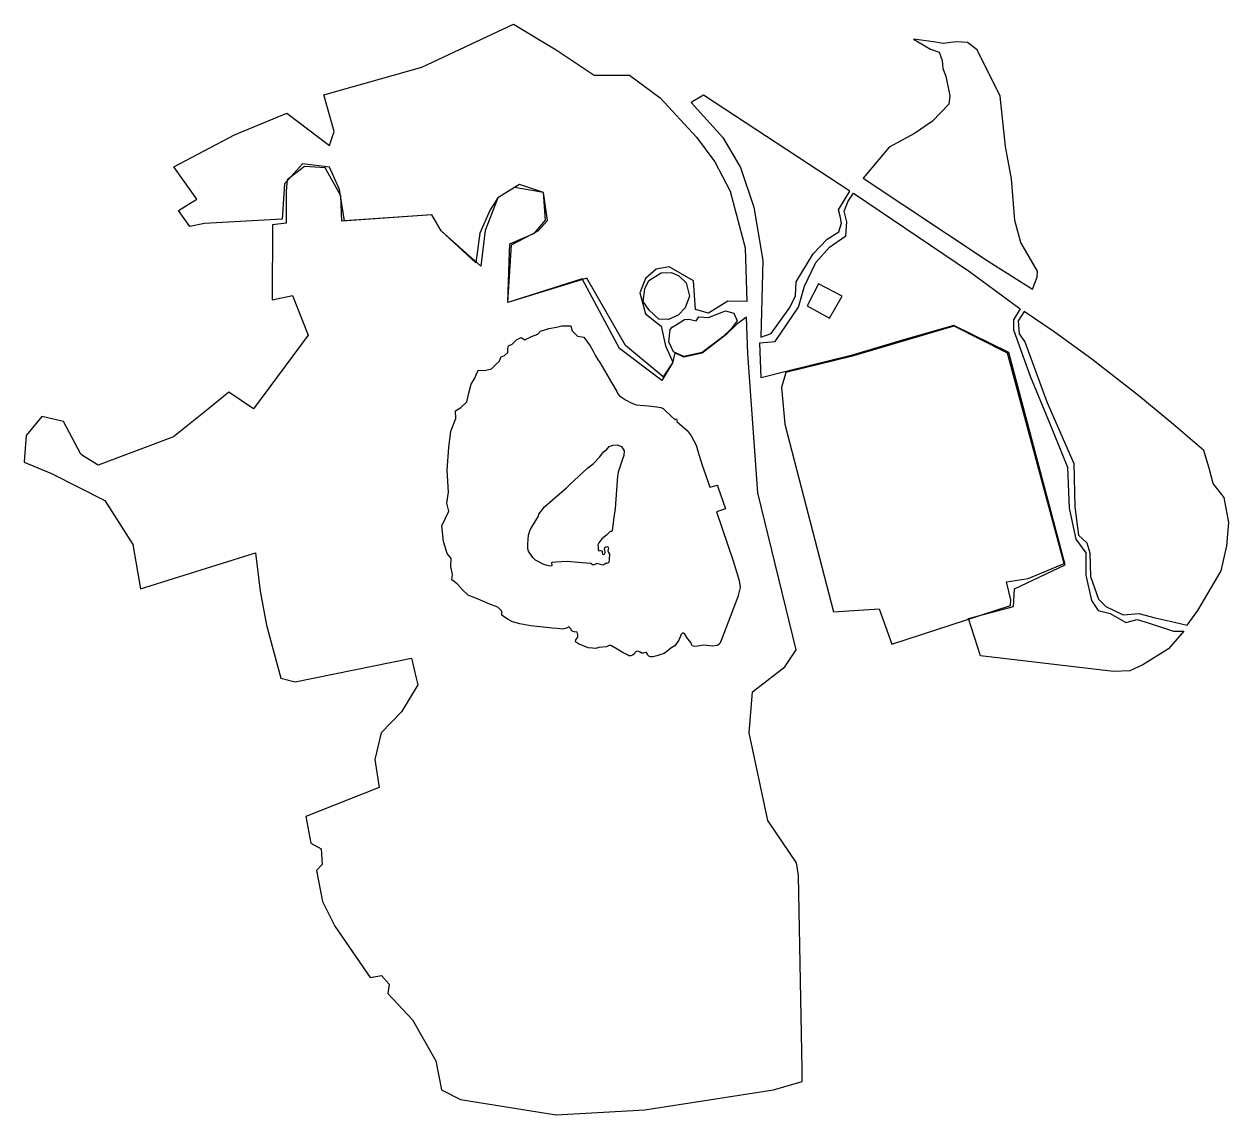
# Model space of a CAD drawing. Header units: inches. Extents: x 486815 to 489206, y 239501 to 241666.
import ezdxf

# ---------------------------------------------------------------- set-up
doc = ezdxf.new("R2010")
doc.units = ezdxf.units.IN
doc.header["$MEASUREMENT"] = 0

msp = doc.modelspace()

# ---------------------------------------------------------------- linework, layer by layer
for points in [[(487111.7, 241382.5), (487232.4, 241446.2), (487336.4, 241489.1), (487421.1, 241424.8), (487430, 241452.6), (487409.4, 241525.6), (487604.4, 241580.7), (487786.5, 241666.1), (487871, 241614.7), (487946, 241564.4), (488016.6, 241564.5), (488077.4, 241519.8), (488149.4, 241441.8), (488185.6, 241392.5), (488216.1, 241334.3), (488246.3, 241222.2), (488249.6, 241115.2), (488211.6, 241116.4), (488173.6, 241092), (488147.4, 241099.6), (488143.8, 241156.7), (488095.1, 241184.3), (488069.2, 241179.4), (488048.5, 241161.1), (488036.8, 241132.6), (488048.5, 241090.7), (488079.6, 241066.6), (488088, 241027.2), (488102.3, 240995.2), (488083.6, 240965.9), (488008.4, 241028.3), (487931.9, 241162), (487775.1, 241113.5), (487782.4, 241228.1), (487834.9, 241256), (487853.4, 241276.3), (487846, 241332), (487788.2, 241341.5), (487754.9, 241321), (487730.1, 241256.5), (487721.4, 241185.9), (487642.5, 241255.6), (487624.3, 241287.6), (487451, 241275.4), (487440.7, 241337.5), (487420.7, 241382), (487367.6, 241388.7), (487331.8, 241349.3), (487327.2, 241278.8), (487172.5, 241270.6), (487143.8, 241264.3), (487120.9, 241295.8), (487157.6, 241318.7), (487111.7, 241382.5)], [(488480.4, 241360), (488728.3, 241195.6), (488816.2, 241140.1), (488825.4, 241164.1), (488826.3, 241176), (488793, 241232.4), (488781.4, 241276.2), (488774.5, 241359), (488762.8, 241422.9), (488752.4, 241522.7), (488706.3, 241615.2), (488687.5, 241629.5), (488665.1, 241631), (488639.3, 241627.5), (488619.8, 241630.6), (488580.3, 241636.2), (488614.2, 241616.1), (488631.4, 241610.3), (488637, 241593.9), (488638.3, 241577.9), (488644.4, 241562.5), (488652.3, 241523.8), (488650.1, 241507.4), (488618.1, 241473.3), (488582.5, 241448.7), (488531.7, 241421.6), (488511.6, 241397.4), (488480.4, 241360)], [(488138.7, 241510.2), (488201.8, 241440.8), (488236.7, 241381.3), (488263.1, 241302.5), (488281.1, 241197.1), (488277.1, 241044.8), (488297.9, 241051.8), (488334.7, 241103.4), (488346.2, 241126.8), (488347, 241154.6), (488381.3, 241210.2), (488409, 241238.9), (488432, 241253.8), (488437.2, 241270.8), (488434.6, 241284.7), (488431.1, 241297.1), (488454.1, 241334.4), (488163.5, 241525.3), (488138.7, 241510.2)], [(488102.1, 240993.6), (488080.6, 240959), (487996.8, 241022.3), (487922.5, 241160.7), (487775.1, 241113.5), (487777.7, 241194.6), (487778.9, 241229.8), (487828, 241251.2), (487849.9, 241276.9), (487846, 241332), (487798, 241347.6), (487788.2, 241341.5), (487754.9, 241321), (487740, 241297.3), (487719.1, 241251.1), (487711.3, 241192.2), (487642.5, 241255.6), (487624.3, 241287.6), (487445.2, 241275), (487443.4, 241325.3), (487412.5, 241380.8), (487371.1, 241383.7), (487337, 241357.2), (487335.2, 241334.7), (487334.8, 241270.7), (487308, 241267.4), (487306.8, 241118.8), (487347.5, 241127.1), (487378.3, 241048.4), (487270.2, 240902.7), (487221.4, 240935.3), (487177.4, 240900.1), (487111.1, 240847.1), (486962, 240790.5), (486932.8, 240808.8), (486927.4, 240812.2), (486892.8, 240877.3), (486849.6, 240887.1), (486818.5, 240849.6), (486815.4, 240806.8), (486814.7, 240796.7), (486869.2, 240774.2), (486975, 240720.2), (487030.6, 240633.1), (487045.7, 240545.3), (487274, 240616.8), (487283.2, 240540.5), (487296, 240472.8), (487324.3, 240367.6), (487352.7, 240360.4), (487583.8, 240407.4), (487593.3, 240368), (487596.5, 240354.7), (487563.9, 240301.3), (487523.4, 240259.5), (487510.8, 240206.4), (487519.4, 240150.8), (487373.9, 240093.1), (487384.2, 240040.4), (487404.4, 240029), (487406.7, 239997.9), (487395.2, 239986), (487406.8, 239924.5), (487431.2, 239875.6), (487501.9, 239773.5), (487524.2, 239778), (487539.2, 239760.6), (487536.6, 239741.8), (487585.8, 239689.8), (487632, 239608.4), (487643, 239551), (487681.1, 239531.7), (487870.6, 239501), (488047, 239511.2), (488302.4, 239550.9), (488359.3, 239567.2), (488358.9, 239591.9), (488352.1, 239976.4), (488348.1, 240001.6), (488291.3, 240085.1), (488254, 240259.5), (488260.8, 240340.6), (488324.7, 240390.5), (488347.6, 240424.4), (488271.4, 240736), (488251.3, 241011.5), (488248.8, 241084.3), (488229.6, 241070.6), (488207.8, 241049.4), (488160.8, 241013), (488124.5, 241005), (488106.3, 241013.4), (488102.1, 240993.6)], [(489116.8, 240461.2), (489086.5, 240426.2), (489035.6, 240394.4), (489009.6, 240382.1), (488977.3, 240380.8), (488713.2, 240411.9), (488689.6, 240486.6), (488778.8, 240510.3), (488780.9, 240545.5), (488881.5, 240592.7), (488769.5, 241014.1), (488660.5, 241067.9), (488564.9, 241040.9), (488456.8, 241008.1), (488332.5, 240977.7), (488277.7, 240964.2), (488275.3, 241033.3), (488305.4, 241036.3), (488352.1, 241104.1), (488364.1, 241146), (488386.6, 241193), (488413.2, 241223.2), (488445.9, 241246), (488447.7, 241273.7), (488442.6, 241295.1), (488450.6, 241314.4), (488461, 241330.2), (488691.3, 241174.8), (488791.7, 241100.9), (488778.9, 241079.2), (488778.7, 241059.5), (488811.8, 240967.5), (488851.8, 240871.4), (488886.1, 240786.7), (488889.3, 240705), (488902.2, 240643.9), (488922.5, 240616.9), (488922.4, 240572.6), (488933.3, 240521.8), (488946.8, 240502.5), (488970.5, 240496), (489002, 240478.1), (489024.2, 240484.1), (489046.2, 240478), (489096.6, 240461.4), (489116.8, 240461.2)], [(488054.5, 241157.1), (488079.2, 241172.6), (488099.6, 241173), (488114.6, 241166.3), (488128.9, 241152.2), (488135.4, 241125.8), (488126.8, 241103.1), (488113.2, 241088.2), (488093.9, 241079.7), (488075, 241080.6), (488055.5, 241098.6), (488043.5, 241115.7), (488046.7, 241140.6), (488054.5, 241157.1)], [(488422.3, 241134.5), (488391.6, 241150.3), (488369.4, 241106.7), (488413.6, 241082.5), (488438.7, 241126.3), (488422.3, 241134.5)], [(488101, 241064.8), (488110.8, 241070.8), (488125.8, 241079.8), (488134.3, 241080.4), (488148.5, 241077), (488154.1, 241085.2), (488173.6, 241083.5), (488207.3, 241097.2), (488223.6, 241092.2), (488229.9, 241076.8), (488218.3, 241061), (488202, 241045.6), (488160.6, 241014.2), (488124.5, 241006.3), (488103.9, 241015.5), (488094.6, 241035.2), (488096.9, 241059.6), (488101, 241064.8)], [(488799.6, 241095.6), (488788, 241076.9), (488790, 241051.4), (488800.9, 241035.2), (488844.9, 240916.5), (488898.4, 240793.7), (488900.4, 240708.2), (488903.9, 240682.3), (488908, 240651.4), (488924.3, 240636.7), (488930.4, 240616.5), (488931.3, 240569.6), (488947.4, 240524.9), (488961.8, 240510.4), (488996.2, 240493.7), (489027.7, 240496.3), (489060.1, 240487.8), (489089.5, 240480.7), (489123.3, 240473), (489144.5, 240502.2), (489190.9, 240580.7), (489202.2, 240630.4), (489206.3, 240677.1), (489197.2, 240726.5), (489175.3, 240754.5), (489167, 240784.8), (489156.5, 240819.8), (489096.1, 240871.2), (489027.7, 240928.5), (488934, 241000.8), (488859.6, 241055.5), (488799.6, 241095.6)], [(488119, 240454.6), (488114.2, 240443.4), (488106.7, 240432), (488098.4, 240427.4), (488090.7, 240420.8), (488085.4, 240416.8), (488076.9, 240414.2), (488070.5, 240412.5), (488062.6, 240410.1), (488057.6, 240410.2), (488054.9, 240411.6), (488053.1, 240413.7), (488052.4, 240415.7), (488049.9, 240418.5), (488048.1, 240418.9), (488043.6, 240417.5), (488040.3, 240417.5), (488037.4, 240419.2), (488033.6, 240421.3), (488030.4, 240421), (488027.7, 240419.6), (488025.8, 240415.6), (488022.3, 240413.4), (488018.9, 240412), (488015, 240412.5), (488010.9, 240415), (488004.1, 240418.1), (487992.3, 240425.7), (487979.3, 240432.7), (487976.4, 240432.7), (487971.1, 240430), (487955.6, 240428.8), (487949.4, 240426.8), (487942.7, 240427.2), (487934.5, 240427.9), (487922.9, 240432.9), (487915.5, 240435.8), (487909.5, 240440), (487909.7, 240444.2), (487913.8, 240449.2), (487913.8, 240454), (487912.6, 240459.1), (487906.9, 240459.6), (487901.1, 240462.1), (487900.6, 240465), (487896.2, 240469.9), (487891.3, 240466.9), (487883.1, 240464.8), (487873.3, 240466.4), (487862.8, 240466.9), (487820.3, 240472), (487798.9, 240475.6), (487784.4, 240480), (487775.8, 240484.2), (487768.6, 240489.2), (487763.2, 240492.9), (487763.3, 240500.6), (487754.8, 240509.1), (487740.3, 240514), (487720.9, 240522.5), (487696.2, 240532.7), (487685, 240543.5), (487674.2, 240554.9), (487663.5, 240562.9), (487665.4, 240573.9), (487661.8, 240589.6), (487662.7, 240605.6), (487654.4, 240615.5), (487647.4, 240639.2), (487644, 240669.9), (487658.1, 240699.6), (487653.8, 240714.9), (487657.1, 240736.9), (487654.5, 240781), (487657.6, 240825.6), (487662, 240857.8), (487671.5, 240883), (487671.3, 240898.4), (487681.4, 240905.4), (487693.3, 240916.3), (487697.7, 240933.7), (487702.3, 240951.4), (487709.3, 240963.4), (487713.7, 240973.2), (487716.8, 240979.1), (487728.9, 240978.6), (487742.3, 240981.8), (487752.1, 240990.9), (487757.5, 240996.7), (487762, 241005.6), (487768.6, 241008.4), (487775, 241014), (487775.1, 241022), (487776.1, 241027.4), (487783.8, 241030.6), (487792, 241039.2), (487801.7, 241044.1), (487808.4, 241039.5), (487821.6, 241046), (487834.8, 241050.6), (487839.6, 241056.9), (487848.7, 241059.3), (487856.4, 241062.1), (487871.8, 241064.6), (487882, 241066.9), (487900, 241067.2), (487902.6, 241057.4), (487913.1, 241046.9), (487926, 241044.7), (487938.7, 241027.4), (487944.4, 241017), (487948.3, 241008.9), (487953.2, 241001.3), (487957.4, 240994.5), (487980.9, 240954.4), (487991, 240936.6), (487993.5, 240931.9), (487996.4, 240928.2), (488008.3, 240920), (488021.3, 240913.8), (488029.5, 240910.3), (488053.8, 240908.3), (488070.8, 240906.3), (488078.4, 240905.1), (488083.6, 240902.8), (488088.8, 240898.1), (488107, 240880.7), (488108.8, 240882.5), (488110, 240882.1), (488110.7, 240880.7), (488110.3, 240877.1), (488131, 240859.5), (488139, 240848.7), (488149.1, 240830.1), (488153.8, 240812.1), (488161, 240790.8), (488168, 240770.3), (488176, 240747.1), (488191.3, 240750.9), (488191.9, 240747.9), (488207, 240703.8), (488188.9, 240698), (488222, 240601), (488234, 240562), (488235.9, 240547.6), (488231.2, 240529.3), (488198.4, 240442.6), (488195.5, 240436.4), (488191.1, 240432.9), (488181, 240431.2), (488170.4, 240432.5), (488162.9, 240433.1), (488152.3, 240431.3), (488145.9, 240430.8), (488141.1, 240432), (488139.9, 240433.3), (488138.1, 240438.5), (488130.4, 240448.8), (488126, 240455), (488122, 240457.6), (488119, 240454.6)], [(488325.1, 240872.1), (488421.5, 240499.5), (488512.2, 240505.6), (488537, 240435.6), (488773, 240512.2), (488773.2, 240523.4), (488764.5, 240559.1), (488807.7, 240565.4), (488879.1, 240595.4), (488766.8, 241013), (488660.6, 241066.4), (488648.7, 241063.3), (488456.5, 241006.5), (488326.6, 240974.4), (488318.4, 240945.1), (488325.1, 240872.1)], [(487815, 240644), (487816.1, 240652), (487819.2, 240662.3), (487832.3, 240684.1), (487835.5, 240689.1), (487836.4, 240693.6), (487847.7, 240708.1), (487862.8, 240721.4), (487891.4, 240745.4), (487898.1, 240752.2), (487933.9, 240785.6), (487944, 240793.1), (487957.1, 240806.6), (487965.7, 240817.5), (487970.9, 240821.1), (487975.8, 240827.4), (487984, 240830.3), (487992.3, 240830.7), (488000.8, 240827.6), (488005.7, 240819.4), (488005.4, 240809.7), (488002.8, 240802.4), (487994, 240776.9), (487992.6, 240768.7), (487987.7, 240704.8), (487984.6, 240682.2), (487982.3, 240660.4), (487981.3, 240658.8), (487980.1, 240658.9), (487978.4, 240659.2), (487975.2, 240656.3), (487970.6, 240651.5), (487961.6, 240644.6), (487955.3, 240636.2), (487953.7, 240632.8), (487954.3, 240628.4), (487954.2, 240625.5), (487954, 240622.5), (487955.6, 240620.9), (487959.2, 240621.1), (487962.1, 240620.4), (487962.5, 240618.8), (487962.5, 240616.4), (487962.9, 240613.9), (487964.4, 240613.6), (487967.2, 240614.7), (487968.4, 240617.9), (487967.5, 240622), (487966.9, 240624.1), (487967.7, 240627), (487969.4, 240628.8), (487971.5, 240629.1), (487973.6, 240628.6), (487974.6, 240626), (487974.4, 240623.1), (487973.5, 240620.8), (487975, 240617.1), (487976.5, 240614), (487975.8, 240603.5), (487975.4, 240597.8), (487973.9, 240595.6), (487972.1, 240596.1), (487970.6, 240596), (487967.6, 240593.9), (487963.2, 240592), (487958.9, 240593.4), (487954.3, 240594.6), (487951.4, 240595.6), (487949.7, 240594.3), (487946, 240592.5), (487943.2, 240593), (487939.8, 240595.2), (487922.8, 240596.8), (487893, 240599.1), (487870.4, 240598), (487862.6, 240597.4), (487861.3, 240595.3), (487862.2, 240593.1), (487862.1, 240590.9), (487859.2, 240590.2), (487853.1, 240591.3), (487846.5, 240593.6), (487830, 240602.3), (487824.8, 240607.5), (487816.1, 240619.8), (487814.9, 240624.8), (487814.6, 240633.1), (487815, 240644)]]:
    msp.add_lwpolyline(points)

doc.saveas('drawing.dxf')
